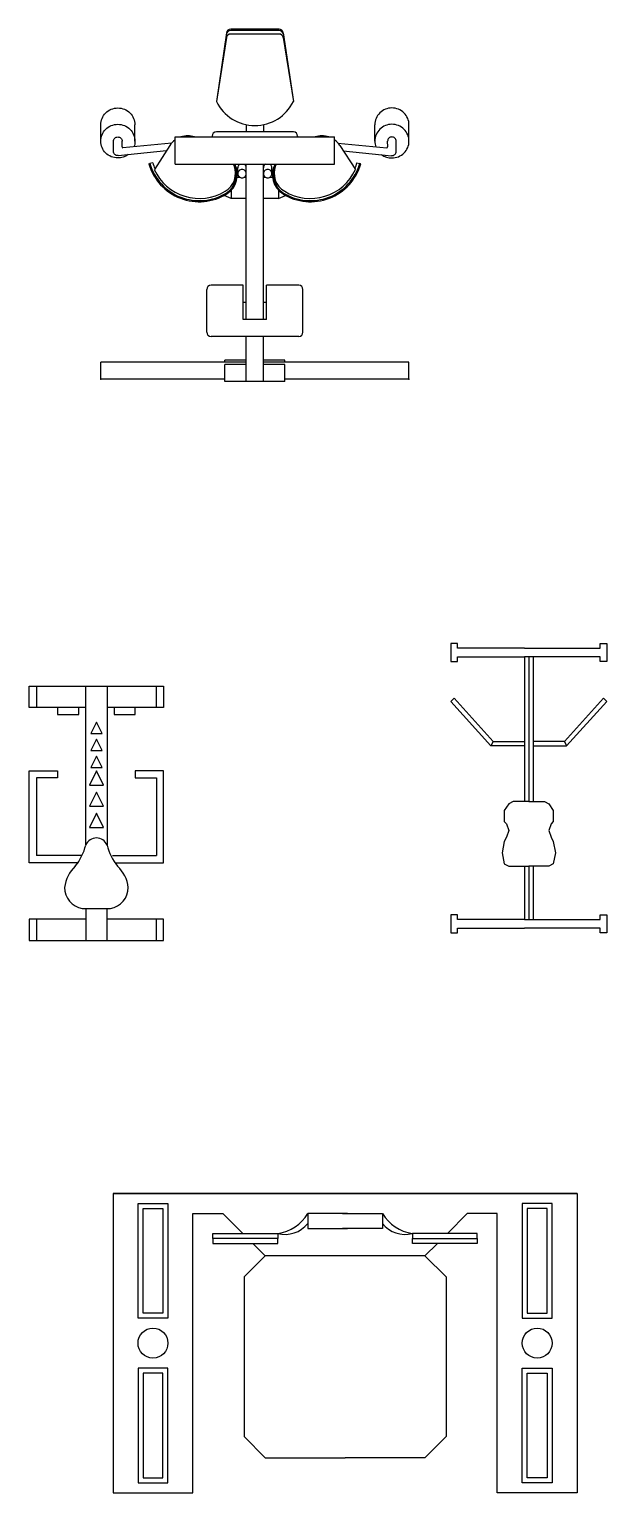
# Model space of a CAD drawing. Header units: millimetres. Extents: x 29224 to 62779, y 35576 to 54938.
# Drawn here: x 56401 to 58476, y 49309 to 54573 of the extents above; entities that cross this region are included whole.
import ezdxf

# ---------------------------------------------------------------- set-up
doc = ezdxf.new("R2010")
doc.units = ezdxf.units.MM

# ---------------------------------------------------------------- blocks, each defined once
blk = doc.blocks.new('A$C187B5C8F')
at = {"ltscale": 300}
for p, q in [((30, 1300), (0, 1300)), ((0, 1300), (0, 1220)), ((30, 1280), (30, 1300)), ((330, 1280), (30, 1280)), ((330, 1280), (670, 1280)), ((670, 1300), (700, 1300)), ((670, 1280), (670, 1300)), ((700, 1300), (700, 1220)), ((0, 1220), (30, 1220)), ((30, 1240), (330, 1240)), ((30, 1220), (30, 1240)), ((330, 1240), (330, 590)), ((670, 1240), (330, 1240)), ((350, 1240), (350, 590)), ((370, 1240), (370, 590)), ((670, 1220), (670, 1240)), ((700, 1220), (670, 1220)), ((0, 1040), (14.3, 1054.2)), ((14.3, 1054.2), (190, 860)), ((685.7, 1054.2), (510, 860)), ((700, 1040), (685.7, 1054.2)), ((180, 840), (0, 1040)), ((520, 840), (700, 1040)), ((190, 860), (180, 840)), ((190, 860), (330, 860)), ((330, 860), (330, 840)), ((370, 860), (370, 840)), ((510, 860), (370, 860)), ((510, 860), (520, 840)), ((330, 840), (180, 840)), ((370, 840), (520, 840)), ((260, 580), (240, 550)), ((240, 550), (240, 500)), ((280, 590), (260, 580)), ((350, 590), (280, 590)), ((350, 590), (420, 590)), ((420, 590), (440, 580)), ((440, 580), (460, 550)), ((460, 550), (460, 500)), ((240, 500), (250, 490)), ((250, 490), (260, 460)), ((450, 490), (440, 460)), ((460, 500), (450, 490)), ((240, 410), (230, 360)), ((250, 430), (240, 410)), ((260, 460), (250, 430)), ((440, 460), (450, 430)), ((450, 430), (460, 410)), ((460, 410), (470, 360)), ((230, 360), (240, 310)), ((470, 360), (460, 310)), ((240, 310), (260, 300)), ((260, 300), (350, 300)), ((330, 300), (330, 60)), ((440, 300), (350, 300)), ((350, 300), (350, 60)), ((370, 300), (370, 60)), ((460, 310), (440, 300)), ((30, 80), (0, 80)), ((0, 80), (0, 0)), ((30, 60), (30, 80)), ((670, 80), (700, 80)), ((670, 60), (670, 80)), ((700, 80), (700, 0)), ((330, 60), (30, 60)), ((30, 20), (330, 20)), ((30, 0), (30, 20)), ((330, 60), (670, 60)), ((670, 20), (330, 20)), ((670, 0), (670, 20)), ((0, 0), (30, 0)), ((700, 0), (670, 0))]:
    blk.add_line(p, q, dxfattribs=at)
blk = doc.blocks.new('aparato 013')
at = {"linetype": 'Continuous'}
for p, q in [((-24.13, 45.72), (-3.81, 45.72)), ((-24.13, 38.1), (-24.13, 45.72)), ((-21.59, 45.72), (-21.59, 38.1)), ((-3.81, -11.36777), (-3.81, 45.72)), ((-3.81, 45.72), (3.81, 45.72)), ((3.81, 45.72), (3.81, -11.519916)), ((3.81, 45.72), (24.13, 45.72)), ((21.59, 38.1), (21.59, 45.72)), ((24.13, 45.72), (24.13, 38.1)), ((-3.81, 38.1), (-24.13, 38.1)), ((-13.97, 38.1), (-13.97, 35.56)), ((-6.35, 35.56), (-6.35, 38.1)), ((24.13, 38.1), (3.81, 38.1)), ((6.35, 38.1), (6.35, 35.56)), ((13.97, 35.56), (13.97, 38.1)), ((-13.97, 35.56), (-6.35, 35.56)), ((6.35, 35.56), (13.97, 35.56)), ((-24.13, 15.24), (-13.97, 15.24)), ((-24.13, -17.78), (-24.13, 15.24)), ((-13.97, 12.7), (-21.59, 12.7)), ((-21.59, 12.7), (-21.59, -15.24)), ((-13.97, 15.24), (-13.97, 12.7)), ((13.97, 15.24), (13.97, 12.7)), ((24.13, 15.24), (13.97, 15.24)), ((13.97, 12.7), (21.59, 12.7)), ((21.59, 12.7), (21.59, -15.24)), ((24.13, -17.78), (24.13, 15.24)), ((-5.291836, -15.24), (-21.59, -15.24)), ((5.751068, -15.24), (21.59, -15.24)), ((-6.475222, -17.78), (-24.13, -17.78)), ((6.9342, -17.78), (24.13, -17.78)), ((-5.08, -34.29), (5.08, -34.29)), ((-3.81, -34.29), (-3.81, -45.72)), ((3.81, -45.72), (3.81, -34.29)), ((-24.13, -38.1), (-24.13, -45.72)), ((-3.81, -38.1), (-24.13, -38.1)), ((-21.59, -38.1), (-21.59, -45.72)), ((24.13, -38.1), (3.81, -38.1)), ((21.59, -45.72), (21.59, -38.1)), ((24.13, -45.72), (24.13, -38.1)), ((-24.13, -45.72), (-3.81, -45.72)), ((-3.81, -45.72), (3.81, -45.72)), ((3.81, -45.72), (24.13, -45.72))]:
    blk.add_line(p, q, dxfattribs=at)
for points in [[(0, 32.766254), (-2.032, 28.702), (2.032, 28.702)], [(0, 26.67), (-2.032, 22.606254), (2.032, 22.606254)], [(0, 20.574), (-2.032, 16.51), (2.032, 16.51)], [(0, 15.24), (-2.54, 10.16), (2.54, 10.16)], [(0, 7.62), (-2.54, 2.54), (2.54, 2.54)], [(0, 0), (-2.54, -5.08), (2.54, -5.08)]]:
    blk.add_lwpolyline(points, close=True, dxfattribs=at)
for centre, radius, start, end in [((0, -13.0175), 4.1275, 22.61987, 157.3801), ((-23.924768, -6.135116), 20.79988, 321.6175, 345.2525), ((-23.924768, -6.135116), 20.79988, 321.6175, 345.2524), ((23.924514, -6.135116), 20.79988, 194.7476, 218.3825), ((1.06299, -28.153868), 12.580971, 133.6443, 173.2256), ((-1.063244, -28.153868), 12.580991, 6.774486, 46.35562), ((-3.684778, -26.671016), 7.745476, 179.9906, 259.6205), ((3.684524, -26.671016), 7.745476, 280.3795, 0.00938944)]:
    blk.add_arc(centre, radius, start, end, dxfattribs=at)
blk = doc.blocks.new('A$C32A90515')
at = {"linetype": 'Continuous'}
for p, q in [((640.7, 1266.8), (467.2, 1266.8)), ((452.1, 1253.8), (415.6, 1007)), ((452.1, 1236.6), (415.6, 1007)), ((640.7, 1262.1), (467.2, 1262.1)), ((640.7, 1249.6), (467.2, 1249.6)), ((655.9, 1253.8), (692.3, 1007)), ((655.9, 1236.6), (692.3, 1007)), ((0, 864.3), (0, 923.1)), ((123, 864.3), (123, 923.1)), ((692.3, 897.5), (415.6, 897.5)), ((523.2, 923.4), (523.2, 897.5)), ((584.7, 923.4), (584.7, 897.5)), ((985, 864.3), (985, 923.1)), ((1107.9, 864.3), (1107.9, 923.1)), ((45.9, 827.2), (46.1, 864.3)), ((76.6, 843.8), (76.9, 864.3)), ((255.2, 857.4), (79.9, 840)), ((248.5, 848.5), (192.7, 762.7)), ((248.5, 848.5), (192.7, 762.7)), ((267.7, 879.4), (840.2, 879.4)), ((267.7, 781.5), (267.7, 879.4)), ((400.3, 882.2), (400.3, 879.4)), ((707.7, 882.2), (707.7, 879.4)), ((840.2, 781.5), (840.2, 879.4)), ((852.7, 857.4), (1028, 840)), ((859.5, 848.5), (915.2, 762.7)), ((1031.3, 843.8), (1031.1, 864.3)), ((1062, 827.2), (1061.8, 864.3)), ((236.3, 829.8), (62.4, 812.1)), ((871.6, 829.8), (1045.5, 812.1)), ((173.3, 782.4), (177, 783.5)), ((187, 786.4), (177, 783.5)), ((267.7, 781.5), (840.2, 781.5)), ((492.5, 748.4), (492.5, 769.8)), ((492.5, 748.1), (492.5, 769.4)), ((523.2, 222.9), (523.2, 781.5)), ((584.7, 222.9), (584.7, 781.5)), ((615.4, 748.4), (615.4, 769.8)), ((920.9, 786.4), (931, 783.5)), ((934.6, 782.4), (931, 783.5)), ((469.4, 688), (469.4, 658.1)), ((501.2, 733.8), (490.7, 733.8)), ((523.2, 733.8), (514.5, 733.8)), ((593.4, 733.8), (584.7, 733.8)), ((617.3, 733.8), (606.7, 733.8)), ((638.5, 688), (638.5, 658.1)), ((469.4, 658.1), (443.4, 669)), ((523.2, 658.1), (469.4, 658.1)), ((638.5, 658.1), (584.7, 658.1)), ((638.5, 658.1), (664.5, 669)), ((381, 176.8), (381, 330.5)), ((511.7, 345.8), (396.4, 345.8)), ((511.7, 222.9), (511.7, 345.8)), ((596.2, 222.9), (596.2, 345.8)), ((711.5, 345.8), (596.2, 345.8)), ((726.9, 176.8), (726.9, 330.5)), ((523.2, 284.4), (511.7, 284.4)), ((596.2, 284.4), (584.7, 284.4)), ((596.2, 222.9), (511.7, 222.9)), ((711.5, 161.4), (396.4, 161.4)), ((523.2, 0), (523.2, 161.4)), ((584.7, 0), (584.7, 161.4)), ((523.2, 69.2), (0.6, 69.2)), ((0.6, 7.7), (0.6, 69.2)), ((446.4, 69.2), (446.4, 76.9)), ((523.2, 76.9), (446.4, 76.9)), ((523.2, 61.5), (446.4, 61.5)), ((446.4, 0), (446.4, 61.5)), ((661.6, 76.9), (584.7, 76.9)), ((1107.3, 69.2), (584.7, 69.2)), ((661.6, 61.5), (584.7, 61.5)), ((661.6, 69.2), (661.6, 76.9)), ((661.6, 0), (661.6, 61.5)), ((1107.3, 7.7), (1107.3, 69.2)), ((446.4, 7.7), (0.6, 7.7)), ((1107.3, 7.7), (661.6, 7.7)), ((661.6, 0), (446.4, 0))]:
    blk.add_line(p, q, dxfattribs=at)
for points in [[(0, 923, -0.00024), (0, 923, -0.099865), (4.7, 946.2, -0.09905), (18, 965.9, -0.097918), (37.9, 979, -0.097133), (61.5, 983.6, -0.097133), (85.1, 979, -0.097918), (105, 965.9, -0.09905), (118.3, 946.2, -0.099865), (123, 923, -0.00024), (123, 923, -0.09905)], [(1107.9, 923, 0.00024), (1107.9, 923, 0.099865), (1103.3, 946.2, 0.09905), (1089.9, 965.9, 0.097918), (1070, 979, 0.097133), (1046.4, 983.6, 0.097133), (1022.9, 979, 0.097918), (1003, 965.9, 0.09905), (989.6, 946.2, 0.099865), (985, 923, 0.00024), (985, 923, 0.09905)], [(61.5, 803.8, -0.097133), (37.9, 808.4, -0.097918), (18, 821.5, -0.09905), (4.7, 841.2, -0.099865), (0, 864.3, -0.099865), (4.7, 887.5, -0.09905), (18, 907.1, -0.097918), (37.9, 920.3, -0.097133), (61.5, 924.9, -0.097133), (85.1, 920.3, -0.097918), (105, 907.1, -0.09905), (118.3, 887.5, -0.099865), (123, 864.3, -0.087619), (119.4, 843.9, -0.004991)], [(1046.4, 803.8, 0.097133), (1070, 808.4, 0.097918), (1089.9, 821.5, 0.09905), (1103.3, 841.2, 0.099865), (1107.9, 864.3, 0.099865), (1103.3, 887.5, 0.09905), (1089.9, 907.1, 0.097918), (1070, 920.3, 0.097133), (1046.4, 924.9, 0.097133), (1022.9, 920.3, 0.097918), (1003, 907.1, 0.09905), (989.6, 887.5, 0.099865), (985, 864.3, 0.087619), (988.6, 843.9, 0.004991)], [(46.1, 864.3, -0.099865), (47.3, 870.1, -0.09905), (50.6, 875, -0.097918), (55.6, 878.3, -0.097133), (61.5, 879.5, -0.097133), (67.4, 878.3, -0.097918), (72.4, 875, -0.09905), (75.7, 870.1, -0.099865), (76.9, 864.3, -0.099865)], [(1061.8, 864.3, 0.099865), (1060.6, 870.1, 0.09905), (1057.3, 875, 0.097918), (1052.3, 878.3, 0.097133), (1046.4, 879.5, 0.097133), (1040.5, 878.3, 0.097918), (1035.6, 875, 0.09905), (1032.2, 870.1, 0.099865), (1031.1, 864.3, 0.099865)], [(63, 812.2, -0.126182), (55.4, 813.2, -0.097918), (50.4, 816.5, -0.09905), (47.1, 821.4, -0.099865), (45.9, 827.2, -0.099865)], [(98.2, 815.8, -0.158751), (61.5, 803.8, -0.097133)], [(1009.7, 815.8, 0.158751), (1046.4, 803.8, 0.097133)], [(1044.9, 812.2, 0.126182), (1052.6, 813.2, 0.097918), (1057.5, 816.5, 0.09905), (1060.9, 821.4, 0.099865), (1062, 827.2, 0.099865)], [(499.5, 781.5, 0.052605), (497, 779.5, 0.099131), (493.6, 774.6, 0.10007), (492.4, 768.8, 0.010843), (492.5, 768.1, 0.099131)], [(523.2, 767.8, 0.017128), (523.3, 768.8, 0.10007), (522.1, 774.6, 0.099131), (518.7, 779.5, 0.052605), (516.2, 781.5, 0.096933)], [(591.7, 781.5, 0.052605), (589.2, 779.5, 0.099131), (585.8, 774.6, 0.10007), (584.7, 768.8, 0.017128), (584.7, 767.8, 0.099131)], [(615.4, 767.8, 0.016605), (615.5, 768.8, 0.10007), (614.3, 774.6, 0.099131), (611, 779.5, 0.052605), (608.4, 781.5, 0.096933)]]:
    blk.add_lwpolyline(points, format="xyb", dxfattribs=at)
for points in [[(507.8, 732.3, 0.096933), (513.8, 733.4, 0.097832), (518.7, 736.7, 0.099131), (522.1, 741.6, 0.10007), (523.3, 747.4, 0.10007), (522.1, 753.2, 0.099131), (518.7, 758.1, 0.097832), (513.8, 761.4, 0.096933), (507.8, 762.6, 0.096933), (501.9, 761.4, 0.097832), (497, 758.1, 0.099131), (493.6, 753.2, 0.10007), (492.4, 747.4, 0.10007), (493.6, 741.6, 0.099131), (497, 736.7, 0.097832), (501.9, 733.4, 0.096933)], [(600.1, 732.3, 0.096933), (606, 733.4, 0.097832), (611, 736.7, 0.099131), (614.3, 741.6, 0.10007), (615.5, 747.4, 0.10007), (614.3, 753.2, 0.099131), (611, 758.1, 0.097832), (606, 761.4, 0.096933), (600.1, 762.6, 0.096933), (594.2, 761.4, 0.097832), (589.2, 758.1, 0.099131), (585.8, 753.2, 0.10007), (584.7, 747.4, 0.10007), (585.8, 741.6, 0.099131), (589.2, 736.7, 0.097832), (594.2, 733.4, 0.096933)]]:
    blk.add_lwpolyline(points, format="xyb", close=True, dxfattribs=at)
for centre, radius, start, end in [((467.2, 1251.4), 15.4, 90, 171.3112), ((640.7, 1251.4), 15.4, 8.6888, 90), ((467.2, 1246.7), 15.4, 90, 171.3112), ((467.2, 1234.3), 15.4, 90, 171.3112), ((640.7, 1246.7), 15.4, 8.6888, 90), ((640.7, 1234.3), 15.4, 8.6888, 90), ((554, 1074), 153.7, 205.8419, 334.1581), ((415.6, 882.2), 15.4, 90, 180), ((692.3, 882.2), 15.4, 0, 90), ((80.5, 843.8), 3.84, 180, 261.8422), ((312.9, 806.6), 76.9, 126.0415, 146.9721), ((312.9, 806.6), 76.9, 71.4258, 108.5742), ((795, 806.6), 76.9, 71.4258, 108.5742), ((795, 806.6), 76.9, 33.0279, 53.9585), ((1027.4, 843.8), 3.84, 278.1578, 0), ((354.1, 834.8), 188.3, 196.1474, 301.5952), ((354.1, 834.8), 184.4, 196.1332, 301.5952), ((354.1, 834.8), 174, 196.1332, 203.4536), ((354.1, 834.8), 176.8, 204.0514, 301.5952), ((409.8, 749.5), 75, 299.5247, 20.9751), ((410.5, 743.1), 76.9, 301.5952, 29.9523), ((410.5, 743.1), 80.7, 301.5952, 28.3922), ((697.4, 743.1), 80.7, 151.6078, 238.4048), ((697.4, 743.1), 76.9, 150.0477, 238.4048), ((698.1, 749.5), 75, 159.0249, 240.4753), ((753.8, 834.8), 188.3, 238.4048, 343.8526), ((753.8, 834.8), 184.4, 238.4048, 343.8668), ((753.8, 834.8), 176.8, 238.4048, 335.9486), ((753.8, 834.8), 174, 336.5464, 343.8668), ((396.4, 330.5), 15.4, 90, 180), ((711.5, 330.5), 15.4, 0, 90), ((396.4, 176.8), 15.4, 180, 270), ((711.5, 176.8), 15.4, 270, 0)]:
    blk.add_arc(centre, radius, start, end, dxfattribs=at)
for p in [(640.7, 1266.8), (0.6, 7.7), (1107.3, 7.7), (1107.3, 7.7)]:
    blk.add_point(p, dxfattribs=at)
blk = doc.blocks.new('A$C613D16B5')
at = {"linetype": 'ByBlock'}
for p, q in [((1111.9, 717.6), (0, 717.6)), ((0, 717.6), (1111.9, 717.6)), ((59.8, 693.7), (131.6, 693.7)), ((71.8, 681.7), (119.6, 681.7)), ((191.4, 669.8), (263.1, 669.8)), ((263.1, 669.8), (311, 621.9)), ((562.1, 669.8), (466.4, 669.8)), ((466.4, 669.8), (466.4, 633.9)), ((549.8, 669.8), (645.5, 669.8)), ((645.5, 669.8), (645.5, 633.9)), ((848.8, 669.8), (801, 621.9)), ((920.6, 669.8), (848.8, 669.8)), ((1052.1, 693.7), (980.4, 693.7)), ((1040.2, 681.7), (992.3, 681.7)), ((466.4, 633.9), (562.1, 633.9)), ((645.5, 633.9), (549.8, 633.9)), ((239.2, 621.9), (394.7, 621.9)), ((239.2, 610), (239.2, 621.9)), ((394.7, 610), (239.2, 610)), ((239.2, 610), (239.2, 598)), ((239.2, 598), (394.7, 598)), ((334.9, 598), (364.6, 568.3)), ((394.7, 621.9), (394.7, 610)), ((394.7, 598), (394.7, 610)), ((872.7, 621.9), (717.2, 621.9)), ((717.2, 621.9), (717.2, 610)), ((717.2, 610), (872.7, 610)), ((717.2, 598), (717.2, 610)), ((872.7, 598), (717.2, 598)), ((777, 598), (747.3, 568.3)), ((872.7, 610), (872.7, 621.9)), ((872.7, 610), (872.7, 598)), ((747.3, 568.3), (364.6, 568.3))]:
    blk.add_line(p, q, dxfattribs=at)
for p, q in [((0, 717.6), (0, 0)), ((1111.9, 717.6), (1111.9, 0)), ((59.8, 418.6), (59.8, 693.7)), ((71.8, 430.6), (71.8, 681.7)), ((119.6, 681.7), (119.6, 430.6)), ((131.6, 693.7), (131.6, 418.6)), ((191.4, 0), (191.4, 669.8)), ((920.6, 0), (920.6, 669.8)), ((980.4, 693.7), (980.4, 418.6)), ((992.3, 681.7), (992.3, 430.6)), ((1040.2, 430.6), (1040.2, 681.7)), ((1052.1, 418.6), (1052.1, 693.7)), ((364.6, 568.3), (313.9, 517.5)), ((747.3, 568.3), (798.1, 517.5)), ((313.9, 517.5), (313.9, 134.8)), ((798.1, 517.5), (798.1, 134.8)), ((119.6, 430.6), (71.8, 430.6)), ((992.3, 430.6), (1040.2, 430.6)), ((131.6, 418.6), (59.8, 418.6)), ((980.4, 418.6), (1052.1, 418.6)), ((131.6, 299), (59.8, 299)), ((59.8, 299), (59.8, 23.9)), ((119.6, 287), (71.8, 287)), ((71.8, 287), (71.8, 35.9)), ((119.6, 35.9), (119.6, 287)), ((131.6, 23.9), (131.6, 299)), ((980.4, 299), (1052.1, 299)), ((980.4, 23.9), (980.4, 299)), ((992.3, 287), (1040.2, 287)), ((992.3, 35.9), (992.3, 287)), ((1040.2, 287), (1040.2, 35.9)), ((1052.1, 299), (1052.1, 23.9)), ((313.9, 134.8), (364.6, 84.1)), ((798.1, 134.8), (747.3, 84.1)), ((364.6, 84.1), (556, 84.1)), ((747.3, 84.1), (556, 84.1)), ((71.8, 35.9), (119.6, 35.9)), ((1040.2, 35.9), (992.3, 35.9)), ((59.8, 23.9), (131.6, 23.9)), ((1052.1, 23.9), (980.4, 23.9)), ((0, 0), (191.4, 0)), ((1111.9, 0), (920.6, 0))]:
    blk.add_line(p, q)
for centre in [(95.7, 358.8), (1016.2, 358.8)]:
    blk.add_circle(centre, 35.9)
for centre, radius, start, end in [((382.7, 717.6), 96.4, 277.125, 330.2551), ((729.2, 717.6), 96.4, 209.7449, 262.875), ((412.6, 687.7), 68.2, 254.7449, 322.125), ((699.3, 687.7), 68.2, 217.875, 285.2551)]:
    blk.add_arc(centre, radius, start, end, dxfattribs=at)

msp = doc.modelspace()

# ---------------------------------------------------------------- block references
msp.add_blockref('A$C32A90515', (56657.9, 53306.1))
for name, p, xscale, yscale, zscale in [('A$C187B5C8F', (57916.4, 51323), 0.8, 0.8, 0.8), ('aparato 013', (56642.5, 51752.7), 10, 10, 10), ('A$C613D16B5', (56702.2, 49308.6), 1.5, 1.5, 1.5)]:
    msp.add_blockref(name, p, dxfattribs=dict(xscale=xscale, yscale=yscale, zscale=zscale))

doc.saveas('drawing.dxf')
